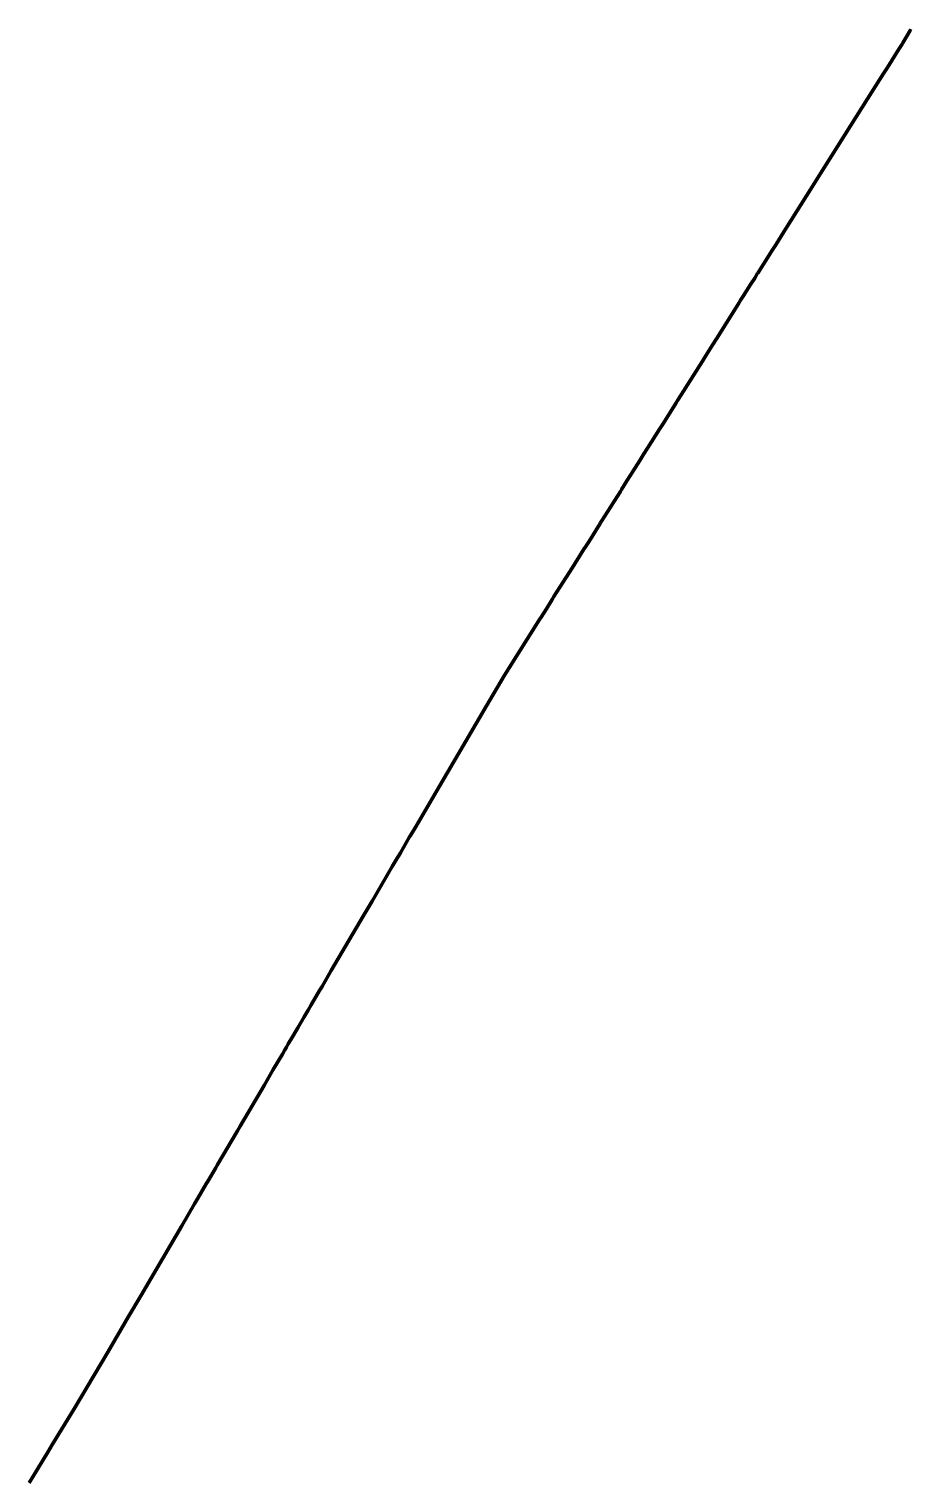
# Model space of a CAD drawing. Header units: metres. Extents: x 600006 to 604861, y 1147560 to 1148114.
# Drawn here: x 600006.2 to 600058.6, y 1147950.7 to 1148037 of the extents above; entities that cross this region are included whole.
import ezdxf

# ---------------------------------------------------------------- set-up
doc = ezdxf.new("R2010")
doc.units = ezdxf.units.M
doc.header["$MEASUREMENT"] = 0
doc.linetypes.add('DGN Style 5', pattern=[61.846416, 26.505607, -35.340809])
doc.layers.add('TF_T_---_Kabl-_2', color=5, linetype='DGN Style 5', lineweight=70)

msp = doc.modelspace()

# ---------------------------------------------------------------- linework, layer by layer
at = {"layer": 'TF_T_---_Kabl-_2'}
for points in [[(600058.57, 1148036.99, 26.74), (600058.52, 1148036.91, 26.74), (600058.32, 1148036.56, 26.74), (600058.09066, 1148036.170966, 26.748267)], [(600058.09, 1148036.17, 26.748283), (600058.04, 1148036.09, 26.75), (600057.86, 1148035.8, 26.75), (600057.18, 1148034.72, 26.77), (600056.94, 1148034.35, 26.78), (600056, 1148032.85, 26.81), (600053.21, 1148028.43, 26.94), (600052.6, 1148027.47, 26.96), (600051.22, 1148025.28, 27.09), (600051.02, 1148024.96, 27.09), (600050.54, 1148024.19, 27), (600050.28, 1148023.78, 26.96), (600050.26, 1148023.74, 26.96), (600049.48, 1148022.51, 26.99), (600049.47, 1148022.5, 27), (600049.3, 1148022.22, 27.06), (600049.05, 1148021.83, 27.1), (600049.01, 1148021.77, 27.14), (600048.66, 1148021.21, 27.3), (600048.46, 1148020.9, 27.38), (600048.36, 1148020.73, 27.37), (600047.86, 1148019.93, 27.33), (600047.62, 1148019.56, 27.37), (600047.06, 1148018.67, 27.35), (600046.78, 1148018.22, 27.43), (600046.37, 1148017.58, 27.51), (600046.19, 1148017.28, 27.56), (600044.93, 1148015.29, 27.77), (600044.72, 1148014.96, 27.74), (600044.63, 1148014.81, 27.71), (600044.07, 1148013.93, 27.6), (600043.84, 1148013.56, 27.52), (600043.64, 1148013.25, 27.44), (600042.93, 1148012.12, 27.05), (600042.72, 1148011.79, 26.94), (600042.48, 1148011.4, 27.12), (600042.06, 1148010.74, 27.4), (600041.71, 1148010.19, 27.68), (600041.38, 1148009.67, 27.93), (600041.32, 1148009.56, 27.96), (600040.79, 1148008.72, 28.15), (600040.73, 1148008.63, 28.16), (600040.56, 1148008.36, 28.12), (600040.21, 1148007.8, 28.05), (600040.13, 1148007.68, 28.03), (600040.12, 1148007.66, 28.03), (600039.44, 1148006.58, 28.1), (600039.25, 1148006.28, 28.12), (600039.15, 1148006.13, 28.13), (600038.63, 1148005.3, 28.14), (600038.48, 1148005.05, 28.14), (600038.08, 1148004.43, 28.14), (600037.38, 1148003.32, 28.12), (600037.27, 1148003.14, 28.12), (600036.93, 1148002.6, 28.1), (600036.62, 1148002.11, 28.1), (600036.52, 1148001.96, 28.08), (600036.33, 1148001.65, 28.08), (600034.72, 1147999.09, 28.07), (600034.417286, 1147998.617179, 28.064445), (600033.38, 1147996.84, 28.05), (600032.15, 1147994.75, 28.05), (600030.58, 1147992.08, 28.04), (600029.19, 1147989.71, 28.05), (600028.86, 1147989.14, 28.06), (600028.81, 1147989.06, 28.05), (600028.27, 1147988.13, 28.02), (600028.15, 1147987.93, 27.96), (600028.07, 1147987.8, 28.01), (600028.02, 1147987.71, 28.01), (600027.78, 1147987.3, 27.99), (600026.58, 1147985.26, 27.99), (600026.12, 1147984.47, 27.99), (600026.06, 1147984.36, 27.99), (600025.86, 1147984.03, 27.98), (600024.16, 1147981.13, 27.85), (600023.61, 1147980.19, 27.88), (600023.51, 1147980.02, 27.91), (600023.47, 1147979.95, 27.9), (600022.97, 1147979.1, 27.65), (600022.78, 1147978.78, 27.61), (600022.56, 1147978.4, 27.46), (600022.17, 1147977.73, 27.18), (600021.74, 1147977, 26.84), (600021.61, 1147976.78, 26.83), (600021.51, 1147976.6, 26.89), (600021.44, 1147976.5, 26.9), (600021.41, 1147976.44, 26.9), (600021.4, 1147976.43, 26.9), (600021.26, 1147976.18, 26.99), (600020.72, 1147975.26, 27.37), (600020.17, 1147974.32, 27.29), (600018.75, 1147971.9, 27.08), (600018.59, 1147971.63, 27.06), (600017.39, 1147969.59, 26.87), (600017.3, 1147969.44, 26.83), (600016.82, 1147968.61, 26.59), (600016.74, 1147968.48, 26.6), (600016.22, 1147967.6, 26.68), (600016.05, 1147967.29, 26.71), (600015.28, 1147965.99, 26.61), (600013.46, 1147962.88, 26.33), (600012.85, 1147961.84, 26.26), (600012.13, 1147960.62, 26.19), (600010.89, 1147958.5, 26.06), (600010.09, 1147957.13, 25.97), (600009.648411, 1147956.393, 25.92352), (600008.89, 1147955.14, 25.85), (600007.62, 1147953.04, 25.76), (600007.33, 1147952.57, 25.74), (600006.45, 1147951.11, 25.64), (600006.22, 1147950.74, 25.61)]]:
    msp.add_polyline3d(points, dxfattribs=at)

doc.saveas('drawing.dxf')
